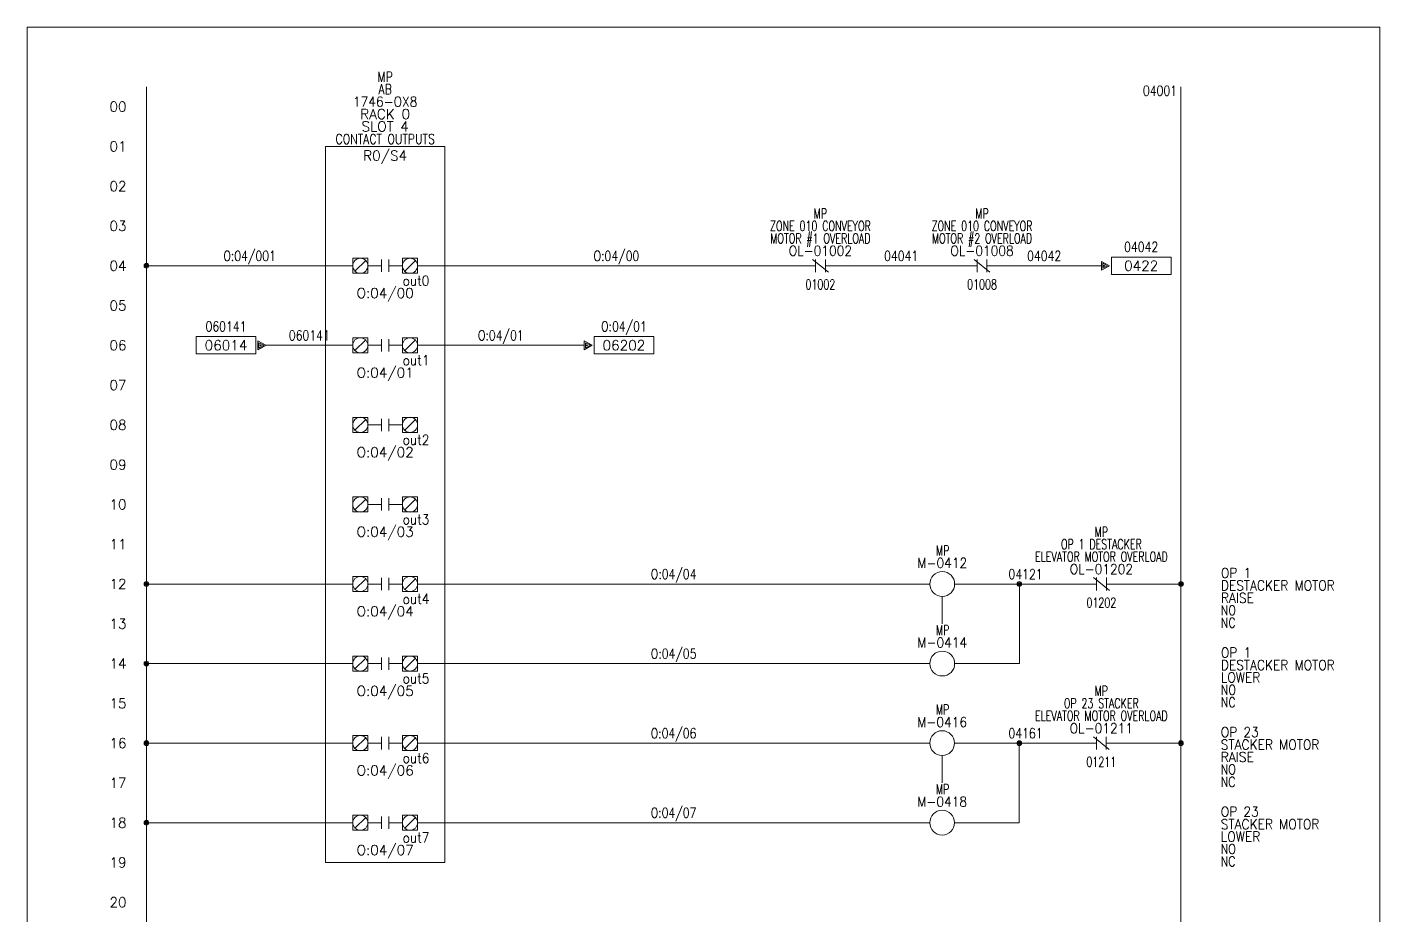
# Model space of a CAD drawing. Header units: inches. Extents: x 0 to 17.8, y 0 to 23.
# Drawn here: x 0 to 17, y 11.83 to 23 of the extents above; entities that cross this region are included whole.
import ezdxf
from ezdxf.enums import TextEntityAlignment as Align

# ---------------------------------------------------------------- set-up
doc = ezdxf.new("R2010")
doc.units = ezdxf.units.IN
doc.header["$MEASUREMENT"] = 0
doc.layers.get('0').update_dxf_attribs({"lineweight": 5})
for name, color, linetype, lineweight in [('BOARDER', 5, 'Continuous', 5), ('DESC', 1, 'Continuous', 5), ('DESCCHILD', 1, 'Continuous', 5), ('LINK', 7, 'Continuous', 5), ('LOC', 252, 'Continuous', 5), ('MISC', 2, 'Continuous', 5), ('SYMS', 7, 'Continuous', 5), ('TAGS', 2, 'Continuous', 5), ('TERMS', 2, 'Continuous', 5), ('Title_Block_Info', 2, 'Continuous', 5), ('WIREFIXED', 3, 'Continuous', 5), ('WIRENO', 1, 'Continuous', 5), ('WIRENO_DEST', 1, 'Continuous', 5), ('WIRES', 7, 'Continuous', 5), ('XREF', 1, 'Continuous', 5), ('XREFCHILD', 1, 'Continuous', 5)]:
    doc.layers.add(name, color=color, linetype=linetype, lineweight=lineweight)
doc.styles.add('SIVAN', font='sivan.TTF', dxfattribs={"height": 1})
doc.styles.add('STACCO', font='STAC222N.TTF', dxfattribs={"height": 1})
doc.styles.get("Standard").update_dxf_attribs({"font": 'romans.shx'})
doc.styles.add('WD', font='romans.shx')

# ---------------------------------------------------------------- blocks, each defined once
blk = doc.blocks.new('TB_P')
at = {"color": 5}
blk.add_line((6.764, 0), (6.764, 1), dxfattribs=at)
at = {"color": 5, "linetype": 'Continuous'}
blk.add_line((15.283, 1), (15.283, 0.667), dxfattribs=at)
blk.add_lwpolyline([(0, 0), (17, 0), (17, 23), (0, 23)], close=True, dxfattribs=at)
at = {"layer": 'BOARDER', "linetype": 'Continuous'}
for p, q in [((0, 1), (17, 1)), ((0, 1), (0, 0)), ((11.882, 1), (11.882, 0.667)), ((11.882, 1), (11.882, 0)), ((11.882, 1), (11.882, 0)), ((11.882, 1), (11.882, 0)), ((13.583, 1), (13.583, 0.667)), ((11.882, 0.667), (17, 0.667)), ((13.583, 0.667), (13.583, 0.333)), ((15.283, 0.667), (15.283, 0.333)), ((11.882, 0.333), (17, 0.333))]:
    blk.add_line(p, q, dxfattribs=at)
at = {"color": 5, "char_height": 0.06, "attachment_point": 5, "style": 'WD'}
for s, insert, width in [('550 TRILLIUM DRIVE, UNIT #5\\PKITCHENER, ONTARIO\\PN2R 1K3\\PTELEPHONE: (519) 893-6413\\PFAX: (519) 748-9156\\Pwww.pro1controls.com', (2.625, 0.5), 1.804), ('THIS DRAWING IS PRO1 CONTROL SOLUTIONS INC. PROPERTY CONTAINING PROPRIETARY INFORMATION.  DO NOT CIRCULATE, REPRODUCE, OR DIVULGE TO OTHERS WITHOUT WRITTEN CONSENT BY PRO1 CONTROL SOLUTIONS INC..', (5, 0.5), 2.264)]:
    blk.add_mtext(s, dxfattribs=dict(at, insert=insert, width=width))
at = {"color": 2, "linetype": 'Continuous', "style": 'WD', "flags": 1}
for tag, p in [('REV1_NO', (1.734, 3.29)), ('REV1_BY', (7.303, 3.29)), ('REV1_DATE', (9.562, 3.29)), ('REV2_NO', (1.734, 3.04)), ('REV2_BY', (7.303, 3.04)), ('REV2_DATE', (9.562, 3.04)), ('REV3_NO', (1.734, 2.79)), ('REV3_BY', (7.303, 2.79)), ('REV3_DATE', (9.562, 2.79)), ('REV4_NO', (1.734, 2.54)), ('REV4_BY', (7.303, 2.54)), ('REV4_DATE', (9.562, 2.54)), ('REV5_NO', (1.734, 2.29)), ('REV5_BY', (7.303, 2.29)), ('REV5_DATE', (9.562, 2.29)), ('REV6_NO', (1.734, 2.04)), ('REV6_BY', (7.303, 2.04)), ('REV6_DATE', (9.562, 2.04)), ('REV7_NO', (1.734, 1.79)), ('REV7_BY', (7.303, 1.79)), ('REV7_DATE', (9.562, 1.79)), ('REV8_NO', (1.734, 1.54)), ('REV8_BY', (7.303, 1.54)), ('REV8_DATE', (9.562, 1.54)), ('REV9_NO', (1.734, 1.29)), ('REV9_BY', (7.303, 1.29)), ('REV9_DATE', (9.562, 1.29))]:
    blk.add_attdef(tag, text='', height=0.15, dxfattribs=at).set_placement(p, align=Align.MIDDLE_CENTER)
for tag, p in [('REV1_CHANGE', (2.292, 3.29)), ('REV2_CHANGE', (2.292, 3.04)), ('REV3_CHANGE', (2.292, 2.79)), ('REV4_CHANGE', (2.292, 2.54)), ('REV5_CHANGE', (2.292, 2.29)), ('REV6_CHANGE', (2.292, 2.04)), ('REV7_CHANGE', (2.292, 1.79)), ('REV8_CHANGE', (2.292, 1.54)), ('REV9_CHANGE', (2.292, 1.29))]:
    blk.add_attdef(tag, text='', height=0.15, dxfattribs=at).set_placement(p, align=Align.MIDDLE_LEFT)
at = {"layer": 'BOARDER', "lineweight": 0}
for s, height, style, width, p in [('1', 1, 'SIVAN', 0.4, (1.062, 0.812)), ('Pro', 0.5, 'STACCO', 0.75, (0.688, 0.688))]:
    blk.add_text(s, height=height, dxfattribs=dict(at, style=style, width=width)).set_placement(p, align=Align.MIDDLE_CENTER)
at = {"layer": 'BOARDER', "linetype": 'Continuous', "style": 'WD'}
for s, p in [('JOB#', (11.976, 0.827)), ('SECTION', (13.633, 0.835)), ('SHEET', (15.354, 0.834)), ('No.', (13.617, 0.729)), ('No.', (15.354, 0.729)), ('BY', (11.933, 0.493)), ('DATE', (13.634, 0.493)), ('REV', (15.334, 0.493)), ('FILE', (11.932, 0.21)), ('No.', (11.932, 0.052))]:
    blk.add_text(s, height=0.1, dxfattribs=at).set_placement(p)
at = {"layer": 'BOARDER', "lineweight": 0, "style": 'STACCO'}
for s, p in [('CONTROL', (0.375, 0.3)), ('SOLUTIONS INC.', (0.375, 0.188))]:
    blk.add_text(s, height=0.1, dxfattribs=at).set_placement(p, align=Align.MIDDLE_LEFT)
at = {"layer": 'Title_Block_Info', "ltscale": 0.1}
for tag, p in [('CUSTOMER', (6.842, 0.833)), ('JOB DESCRIPTION LINE', (6.842, 0.5)), ('DRAWING DESCRIPTION', (6.842, 0.167))]:
    blk.add_attdef(tag, text='', height=0.15, dxfattribs=at).set_placement(p, align=Align.MIDDLE_LEFT)
at = {"layer": 'Title_Block_Info', "ltscale": 0.1, "style": 'WD'}
for tag, p in [('JOB #', (12.752, 0.833)), ('SEC. NO.', (14.75, 0.833)), ('SHT. NO.', (16.312, 0.833)), ('NAME', (12.795, 0.5)), ('DATE', (14.496, 0.5)), ('REV', (16.194, 0.5))]:
    blk.add_attdef(tag, text='', height=0.125, dxfattribs=at).set_placement(p, align=Align.MIDDLE_CENTER)
blk.add_attdef('FILE NUMBER', text='', height=0.125, dxfattribs=at).set_placement((12.591, 0.167), align=Align.MIDDLE_LEFT)
blk = doc.blocks.new('WD_MLRH')
at = {"color": 2, "style": 'WD'}
blk.add_attdef('RUNGFIRST', text='', height=0.125, dxfattribs=at).set_placement((-0.25, 0), align=Align.MIDDLE_RIGHT)
at = {"style": 'WD', "flags": 1}
for tag, p in [('RUNGHORV', (-0.25, -0.127)), ('RUNGINC', (-0.25, -0.163)), ('WIRE-START', (-0.25, -0.356)), ('WIREMODE', (-0.25, -0.281)), ('RUNGDIST', (-0.25, -0.2)), ('RUNGCNT', (-0.25, -0.237)), ('WIREFMT', (-0.25, -0.321)), ('WIRE-GSUF', (-0.25, -0.396)), ('PH3SPACE', (-0.25, -0.437))]:
    blk.add_attdef(tag, text='', height=0.025, dxfattribs=at).set_placement(p, align=Align.RIGHT)
blk = doc.blocks.new('WDDOT')
for radius in [0.03, 0.0187, 0.00929]:
    blk.add_circle((0, 0), radius)
blk = doc.blocks.new('PLCIO_11AF3')
at = {"layer": 'SYMS'}
for p, q in [((0.75, 0.5), (-0.75, 0.5)), ((-0.75, 0.5), (-0.75, -8.5)), ((0.75, -8.5), (0.75, 0.5)), ((-0.406, -0.906), (-0.219, -0.906)), ((-0.406, -1.094), (-0.406, -0.906)), ((-0.245, -0.933), (-0.38, -1.067)), ((-0.219, -0.906), (-0.219, -1.094)), ((-0.219, -1), (-0.047, -1)), ((-0.047, -0.922), (-0.047, -1.078)), ((0.047, -0.922), (0.047, -1.078)), ((0.219, -1), (0.047, -1)), ((0.219, -0.906), (0.406, -0.906)), ((0.219, -1.094), (0.219, -0.906)), ((0.38, -0.933), (0.245, -1.067)), ((0.406, -0.906), (0.406, -1.094)), ((-0.219, -1.094), (-0.406, -1.094)), ((0.406, -1.094), (0.219, -1.094)), ((-0.406, -1.906), (-0.219, -1.906)), ((-0.406, -2.094), (-0.406, -1.906)), ((-0.245, -1.933), (-0.38, -2.067)), ((-0.219, -1.906), (-0.219, -2.094)), ((-0.219, -2), (-0.047, -2)), ((-0.047, -1.922), (-0.047, -2.078)), ((0.047, -1.922), (0.047, -2.078)), ((0.219, -2), (0.047, -2)), ((0.219, -1.906), (0.406, -1.906)), ((0.219, -2.094), (0.219, -1.906)), ((0.38, -1.933), (0.245, -2.067)), ((0.406, -1.906), (0.406, -2.094)), ((-0.219, -2.094), (-0.406, -2.094)), ((0.406, -2.094), (0.219, -2.094)), ((-0.406, -2.906), (-0.219, -2.906)), ((-0.406, -3.094), (-0.406, -2.906)), ((-0.245, -2.933), (-0.38, -3.067)), ((-0.219, -2.906), (-0.219, -3.094)), ((-0.219, -3), (-0.047, -3)), ((-0.047, -2.922), (-0.047, -3.078)), ((0.047, -2.922), (0.047, -3.078)), ((0.219, -3), (0.047, -3)), ((0.219, -2.906), (0.406, -2.906)), ((0.219, -3.094), (0.219, -2.906)), ((0.38, -2.933), (0.245, -3.067)), ((0.406, -2.906), (0.406, -3.094)), ((-0.219, -3.094), (-0.406, -3.094)), ((0.406, -3.094), (0.219, -3.094)), ((-0.406, -3.906), (-0.219, -3.906)), ((-0.406, -4.094), (-0.406, -3.906)), ((-0.219, -3.906), (-0.219, -4.094)), ((0.219, -3.906), (0.406, -3.906)), ((0.219, -4.094), (0.219, -3.906)), ((0.406, -3.906), (0.406, -4.094)), ((-0.245, -3.933), (-0.38, -4.067)), ((-0.219, -4), (-0.047, -4)), ((-0.047, -3.922), (-0.047, -4.078)), ((0.047, -3.922), (0.047, -4.078)), ((0.219, -4), (0.047, -4)), ((0.38, -3.933), (0.245, -4.067)), ((-0.219, -4.094), (-0.406, -4.094)), ((0.406, -4.094), (0.219, -4.094)), ((-0.406, -4.906), (-0.219, -4.906)), ((-0.406, -5.094), (-0.406, -4.906)), ((-0.219, -4.906), (-0.219, -5.094)), ((-0.047, -4.922), (-0.047, -5.078)), ((0.047, -4.922), (0.047, -5.078)), ((0.219, -4.906), (0.406, -4.906)), ((0.219, -5.094), (0.219, -4.906)), ((0.406, -4.906), (0.406, -5.094)), ((-0.219, -5.094), (-0.406, -5.094)), ((-0.245, -4.933), (-0.38, -5.067)), ((-0.219, -5), (-0.047, -5)), ((0.219, -5), (0.047, -5)), ((0.406, -5.094), (0.219, -5.094)), ((0.38, -4.933), (0.245, -5.067)), ((-0.406, -5.906), (-0.219, -5.906)), ((-0.406, -6.094), (-0.406, -5.906)), ((-0.245, -5.933), (-0.38, -6.067)), ((-0.219, -5.906), (-0.219, -6.094)), ((-0.047, -5.922), (-0.047, -6.078)), ((0.047, -5.922), (0.047, -6.078)), ((0.219, -5.906), (0.406, -5.906)), ((0.219, -6.094), (0.219, -5.906)), ((0.38, -5.933), (0.245, -6.067)), ((0.406, -5.906), (0.406, -6.094)), ((-0.219, -6.094), (-0.406, -6.094)), ((-0.219, -6), (-0.047, -6)), ((0.219, -6), (0.047, -6)), ((0.406, -6.094), (0.219, -6.094)), ((-0.406, -6.906), (-0.219, -6.906)), ((-0.406, -7.094), (-0.406, -6.906)), ((-0.245, -6.933), (-0.38, -7.067)), ((-0.219, -6.906), (-0.219, -7.094)), ((-0.047, -6.922), (-0.047, -7.078)), ((0.047, -6.922), (0.047, -7.078)), ((0.219, -6.906), (0.406, -6.906)), ((0.219, -7.094), (0.219, -6.906)), ((0.38, -6.933), (0.245, -7.067)), ((0.406, -6.906), (0.406, -7.094)), ((-0.219, -7.094), (-0.406, -7.094)), ((-0.219, -7), (-0.047, -7)), ((0.219, -7), (0.047, -7)), ((0.406, -7.094), (0.219, -7.094)), ((-0.406, -7.906), (-0.219, -7.906)), ((-0.406, -8.094), (-0.406, -7.906)), ((-0.245, -7.933), (-0.38, -8.067)), ((-0.219, -7.906), (-0.219, -8.094)), ((-0.047, -7.922), (-0.047, -8.078)), ((0.047, -7.922), (0.047, -8.078)), ((0.219, -7.906), (0.406, -7.906)), ((0.219, -8.094), (0.219, -7.906)), ((0.38, -7.933), (0.245, -8.067)), ((0.406, -7.906), (0.406, -8.094)), ((-0.219, -8.094), (-0.406, -8.094)), ((-0.219, -8), (-0.047, -8)), ((0.219, -8), (0.047, -8)), ((0.406, -8.094), (0.219, -8.094)), ((-0.75, -8.5), (0.75, -8.5))]:
    blk.add_line(p, q, dxfattribs=at)
for centre in [(-0.312, -1), (0.312, -1), (-0.312, -2), (0.312, -2), (-0.312, -3), (0.312, -3), (-0.312, -4), (0.312, -4), (-0.312, -5), (0.312, -5), (-0.312, -6), (0.312, -6), (-0.312, -7), (0.312, -7), (-0.312, -8), (0.312, -8)]:
    blk.add_circle(centre, 0.095, dxfattribs=at)
at = {"layer": 'SYMS', "style": 'WD'}
for tag, width, p in [('INST', 0.8, (0, 1.482)), ('LOC', 0.8, (0, 1.312)), ('MFG', 0.8, (0, 1.156)), ('CAT', 0.9, (0, 1)), ('DESC', 0.8, (0, 0.53)), ('TERM02L', 0.75, (-0.312, -0.875)), ('TERM02R', 0.75, (0.312, -0.875)), ('TERM03L', 0.75, (-0.312, -1.875)), ('TERM03R', 0.75, (0.312, -1.875)), ('TERM04L', 0.75, (-0.312, -2.875)), ('TERM04R', 0.75, (0.312, -2.875)), ('TERM05L', 0.75, (-0.312, -3.875)), ('TERM05R', 0.75, (0.312, -3.875)), ('TERM06L', 0.75, (-0.312, -4.875)), ('TERM06R', 0.75, (0.312, -4.875)), ('TERM07L', 0.75, (-0.312, -5.875)), ('TERM07R', 0.75, (0.312, -5.875)), ('TERM08L', 0.75, (-0.312, -6.875)), ('TERM08R', 0.75, (0.312, -6.875)), ('TERM09L', 0.75, (-0.312, -7.875)), ('TERM09R', 0.75, (0.312, -7.875))]:
    blk.add_attdef(tag, text='', height=0.125, dxfattribs=dict(at, width=width)).set_placement(p, align=Align.CENTER)
at = {"layer": 'SYMS', "linetype": 'Continuous', "style": 'WD', "flags": 9}
blk.add_attdef('ASSYCODE', text='', height=0.01, dxfattribs=at).set_placement((0.23, 1.071), align=Align.CENTER)
at = {"layer": 'SYMS', "style": 'WD'}
for tag, p in [('LINE1', (0, 0.844)), ('LINE2', (0, 0.688)), ('TAG', (0, 0.322))]:
    blk.add_attdef(tag, text='', height=0.125, dxfattribs=at).set_placement(p, align=Align.CENTER)
at = {"layer": 'SYMS', "style": 'WD', "width": 0.9}
for tag, p in [('DESCA02', (-0.688, -0.969)), ('DESCB02', (-0.688, -1.125)), ('DESCC02', (-0.688, -1.281)), ('DESCD02', (-0.688, -1.438)), ('DESCE02', (-0.688, -1.594)), ('DESCA03', (-0.688, -1.969)), ('DESCB03', (-0.688, -2.125)), ('DESCC03', (-0.688, -2.281)), ('DESCD03', (-0.688, -2.438)), ('DESCE03', (-0.688, -2.594)), ('DESCA04', (-0.688, -2.969)), ('DESCB04', (-0.688, -3.125)), ('DESCC04', (-0.688, -3.281)), ('DESCD04', (-0.688, -3.438)), ('DESCE04', (-0.688, -3.594)), ('DESCA05', (-0.688, -3.969)), ('DESCB05', (-0.688, -4.125)), ('DESCC05', (-0.688, -4.281)), ('DESCD05', (-0.688, -4.438)), ('DESCE05', (-0.688, -4.594)), ('DESCA06', (-0.688, -4.969)), ('DESCB06', (-0.688, -5.125)), ('DESCC06', (-0.688, -5.281)), ('DESCD06', (-0.688, -5.438)), ('DESCE06', (-0.688, -5.594)), ('DESCA07', (-0.688, -5.969)), ('DESCB07', (-0.688, -6.125)), ('DESCC07', (-0.688, -6.281)), ('DESCD07', (-0.688, -6.438)), ('DESCE07', (-0.688, -6.594)), ('DESCA08', (-0.688, -6.969)), ('DESCB08', (-0.688, -7.125)), ('DESCC08', (-0.688, -7.281)), ('DESCD08', (-0.688, -7.438)), ('DESCE08', (-0.688, -7.594)), ('DESCA09', (-0.688, -7.969)), ('DESCB09', (-0.688, -8.125)), ('DESCC09', (-0.688, -8.281)), ('DESCD09', (-0.688, -8.438)), ('DESCE09', (-0.688, -8.594))]:
    blk.add_attdef(tag, text='', height=0.125, dxfattribs=at).set_placement(p, align=Align.RIGHT)
at = {"layer": 'SYMS', "style": 'WD', "flags": 1}
for tag, p in [('X4TERM02L', (-0.406, -1)), ('X1TERM02R', (0.406, -1)), ('X4TERM03L', (-0.406, -2)), ('X1TERM03R', (0.406, -2)), ('X4TERM04L', (-0.406, -3)), ('X1TERM04R', (0.406, -3)), ('X4TERM05L', (-0.406, -4)), ('X1TERM05R', (0.406, -4)), ('X4TERM06L', (-0.406, -5)), ('X1TERM06R', (0.406, -5)), ('X4TERM07L', (-0.406, -6)), ('X1TERM07R', (0.406, -6)), ('X4TERM08L', (-0.406, -7)), ('X1TERM08R', (0.406, -7)), ('X4TERM09L', (-0.406, -8)), ('X1TERM09R', (0.406, -8))]:
    blk.add_attdef(tag, p, '', height=0.01, dxfattribs=at)
at = {"layer": 'SYMS', "style": 'WD', "width": 0.9}
for tag, p in [('TERMDESC02L', (-0.219, -1.125)), ('TERMDESC03L', (-0.219, -2.125)), ('TERMDESC04L', (-0.219, -3.125)), ('TERMDESC05L', (-0.219, -4.125)), ('TERMDESC06L', (-0.219, -5.125)), ('TERMDESC07L', (-0.219, -6.125)), ('TERMDESC08L', (-0.219, -7.125)), ('TERMDESC09L', (-0.219, -8.125))]:
    blk.add_attdef(tag, text='', height=0.125, dxfattribs=at).set_placement(p, align=Align.TOP_RIGHT)
for tag, p in [('TERMDESC02R', (0.219, -1.125)), ('TERMDESC03R', (0.219, -2.125)), ('TERMDESC04R', (0.219, -3.125)), ('TERMDESC05R', (0.219, -4.125)), ('TERMDESC06R', (0.219, -5.125)), ('TERMDESC07R', (0.219, -6.125)), ('TERMDESC08R', (0.219, -7.125)), ('TERMDESC09R', (0.219, -8.125))]:
    blk.add_attdef(tag, text='', height=0.125, dxfattribs=at).set_placement(p, align=Align.TOP_LEFT)
at = {"layer": 'SYMS', "style": 'WD'}
for tag, p in [('TAGA02', (0, -1.281)), ('TAGA03', (0, -2.281)), ('TAGA04', (0, -3.281)), ('TAGA05', (0, -4.281)), ('TAGA06', (0, -5.281)), ('TAGA07', (0, -6.281)), ('TAGA08', (0, -7.281)), ('TAGA09', (0, -8.281))]:
    blk.add_attdef(tag, text='', height=0.125, dxfattribs=at).set_placement(p, align=Align.TOP_CENTER)
blk = doc.blocks.new('HOL22I')
at = {"linetype": 'Continuous'}
for p, q in [((-0.1, 0.08), (0.1, -0.08)), ((-0.062, 0.08), (-0.062, -0.08)), ((0.062, 0.08), (0.062, -0.08))]:
    blk.add_line(p, q, dxfattribs=at)
at = {"style": 'WD'}
for tag, width, p in [('LOC', 0.7, (0, 0.594)), ('DESC1', 0.7, (0, 0.438)), ('DESC2', 0.7, (0, 0.281)), ('TAG2', 0.9, (0, 0.125)), ('XREF', 0.7, (0, -0.297)), ('INST', 0.7, (0, -0.438))]:
    blk.add_attdef(tag, text='', height=0.125, dxfattribs=dict(at, width=width)).set_placement(p, align=Align.CENTER)
for tag, p in [('X2LINK', (0, 0.25)), ('X8LINK', (0, -0.172))]:
    blk.add_attdef(tag, p, '', height=0.01, dxfattribs=at)
for tag, p, flags in [('X4TERM01', (-0.062, 0), 1), ('X1TERM02', (0.062, 0), 1), ('FAMILY', (0.097, 0.053), 9), ('CONTACT', (0.097, 0.036), 1)]:
    blk.add_attdef(tag, p, '', height=0.01, dxfattribs=dict(at, flags=flags))
at = {"linetype": 'Continuous', "style": 'WD', "flags": 8}
blk.add_attdef('TERM01', text='', height=0.125, dxfattribs=at).set_placement((-0.125, -0.016), align=Align.TOP_RIGHT)
blk.add_attdef('TERM02', text='', height=0.125, dxfattribs=at).set_placement((0.125, -0.016), align=Align.TOP_LEFT)
blk = doc.blocks.new('HA2S1')
for p, q in [((0, -0.055), (0, 0.055)), ((0, 0.055), (0.102, 0)), ((0.102, 0), (0, -0.055)), ((0.078, 0), (0.016, 0.031)), ((0.016, 0.031), (0.016, -0.031)), ((0.016, -0.031), (0.078, 0)), ((0.047, 0), (0.031, 0.008)), ((0.031, 0.008), (0.031, -0.008)), ((0.031, -0.008), (0.047, 0)), ((0.125, 0.109), (0.125, -0.109)), ((0.875, 0.109), (0.125, 0.109)), ((0.875, -0.109), (0.875, 0.109)), ((0.125, -0.109), (0.875, -0.109))]:
    blk.add_line(p, q)
at = {"style": 'WD', "width": 0.8, "flags": 8}
for tag, p in [('WIRENO', (0.5, 0.3)), ('DESC1', (0.5, -0.169))]:
    blk.add_attdef(tag, text='', height=0.125, dxfattribs=at).set_placement(p, align=Align.TOP_CENTER)
at = {"style": 'WD', "flags": 1}
for tag, p in [('X4TERM01', (0, 0)), ('SIGCODE', (0.026, 0.066))]:
    blk.add_attdef(tag, p, '', height=0.01, dxfattribs=at)
at = {"style": 'WD'}
blk.add_attdef('XREF', text='', height=0.125, dxfattribs=at).set_placement((0.5, -0.063), align=Align.CENTER)
blk = doc.blocks.new('WD_WNH')
at = {"linetype": 'Continuous', "style": 'WD', "width": 0.8}
blk.add_attdef('WIRENO', text='', height=0.125, dxfattribs=at).set_placement((0, 0.0625), align=Align.CENTER)
blk = doc.blocks.new('WD_WNV')
at = {"linetype": 'Continuous', "style": 'WD', "width": 0.8}
blk.add_attdef('WIRENO', text='', height=0.125, dxfattribs=at).set_placement((-0.05, 0), align=Align.MIDDLE_RIGHT)
blk = doc.blocks.new('HMS1')
blk.add_circle((0, 0), 0.156)
at = {"style": 'WD'}
for tag, width, p in [('INST', 0.7, (0.006, 0.528)), ('LOC', 0.7, (0.006, 0.359)), ('TAG1', 0.9, (0, 0.202))]:
    blk.add_attdef(tag, text='', height=0.125, dxfattribs=dict(at, width=width)).set_placement(p, align=Align.CENTER)
for tag, p in [('X2LINK', (0, 0.5)), ('X8LINK', (0, -0.156))]:
    blk.add_attdef(tag, p, '', height=0.01, dxfattribs=at)
at = {"style": 'WD', "flags": 9}
blk.add_attdef('FAMILY', text='', height=0.01, dxfattribs=at).set_placement((-0.005, 0.17), align=Align.CENTER)
at = {"style": 'WD'}
for tag, p, width in [('DESC1', (1.126, 0.076), 0.9), ('DESC2', (1.126, -0.081), 0.9), ('DESC3', (1.126, -0.237), 0.9), ('XREFNO', (1.359, -0.393), 0.8), ('XREFNC', (1.359, -0.549), 0.8)]:
    blk.add_attdef(tag, p, '', height=0.125, dxfattribs=dict(at, width=width))
at = {"style": 'WD', "flags": 1}
for tag, p in [('X4TERM01', (-0.156, 0)), ('X1TERM02', (0.156, 0))]:
    blk.add_attdef(tag, p, '', height=0.01, dxfattribs=at)
at = {"linetype": 'Continuous', "style": 'WD', "flags": 9}
blk.add_attdef('ASSYCODE', text='', height=0.01, dxfattribs=at).set_placement((0, 0.113), align=Align.CENTER)
at = {"linetype": 'Continuous', "style": 'WD', "flags": 1}
for tag, p in [('MFG', (0, 0.14)), ('CAT', (0, 0.159))]:
    blk.add_attdef(tag, text='', height=0.01, dxfattribs=at).set_placement(p, align=Align.MIDDLE)
at = {"linetype": 'Continuous', "style": 'WD'}
blk.add_attdef('TERM01', text='', height=0.125, dxfattribs=at).set_placement((-0.2, -0.035), align=Align.TOP_RIGHT)
blk.add_attdef('TERM02', text='', height=0.125, dxfattribs=at).set_placement((0.2, -0.035), align=Align.TOP_LEFT)
at = {"style": 'WD', "width": 0.8, "flags": 8}
for tag, p in [('NO', (1.126, -0.393)), ('NC', (1.126, -0.549))]:
    blk.add_attdef(tag, p, '', height=0.125, dxfattribs=at)
blk = doc.blocks.new('HA2D3')
for p, q in [((-0.125, 0.109), (-0.875, 0.109)), ((-0.875, 0.109), (-0.875, -0.109)), ((-0.125, 0.109), (-0.125, -0.109)), ((-0.102, 0.055), (-0.102, -0.055)), ((0, 0), (-0.102, 0.055)), ((-0.102, -0.055), (0, 0)), ((-0.086, 0.031), (-0.023, 0)), ((-0.086, -0.031), (-0.086, 0.031)), ((-0.023, 0), (-0.086, -0.031)), ((-0.07, 0.008), (-0.055, 0)), ((-0.07, -0.008), (-0.07, 0.008)), ((-0.055, 0), (-0.07, -0.008)), ((-0.875, -0.109), (-0.125, -0.109))]:
    blk.add_line(p, q)
at = {"style": 'WD', "width": 0.8, "flags": 8}
for tag, p in [('DESC1', (-0.5, 0.487)), ('WIRENO', (-0.5, 0.3))]:
    blk.add_attdef(tag, text='', height=0.125, dxfattribs=at).set_placement(p, align=Align.TOP_CENTER)
at = {"style": 'WD'}
blk.add_attdef('XREF', text='', height=0.125, dxfattribs=at).set_placement((-0.5, -0.062), align=Align.CENTER)
at = {"style": 'WD', "flags": 1}
for tag, p in [('SIGCODE', (-0.099, 0.066)), ('X1TERM01', (0, 0))]:
    blk.add_attdef(tag, p, '', height=0.01, dxfattribs=at)

msp = doc.modelspace()

# ---------------------------------------------------------------- linework, layer by layer
at = {"layer": 'LINK'}
for points in [[(11.5, 15.844), (11.5, 15.5)], [(11.499, 13.844), (11.499, 13.5)]]:
    msp.add_lwpolyline(points, dxfattribs=at)
at = {"layer": 'WIRES'}
for p, q in [((1.5, 22.25), (1.5, 2.25)), ((14.5, 22.25), (14.5, 2.25)), ((4.094, 20), (1.5, 20)), ((4.906, 20), (9.906, 20)), ((10.031, 20), (11.937, 20)), ((12.062, 20), (13.5, 20)), ((4.094, 19), (3, 19)), ((4.906, 19), (7, 19)), ((1.5, 16), (4.094, 16)), ((4.906, 16), (11.344, 16)), ((11.656, 16), (13.438, 16)), ((12.469, 16), (12.469, 15)), ((13.562, 16), (14.5, 16)), ((1.5, 15), (4.094, 15)), ((4.906, 15), (11.344, 15)), ((11.656, 15), (12.469, 15)), ((4.094, 14), (1.5, 14)), ((4.905, 14), (11.342, 14)), ((11.655, 14), (13.436, 14)), ((12.468, 14), (12.468, 13)), ((13.561, 14), (14.499, 14)), ((4.094, 13), (1.5, 13)), ((4.905, 13), (11.342, 13)), ((11.655, 13), (12.468, 13))]:
    msp.add_line(p, q, dxfattribs=at)

# ---------------------------------------------------------------- block references
ref = msp.add_blockref('TB_P', (0, 0))
ref.add_attrib('CUSTOMER', 'W.C. Wood Company', dxfattribs={"layer": 'MISC', "ltscale": 0.1, "height": 0.15}).set_placement((6.842, 0.833), align=Align.MIDDLE_LEFT)
ref.add_attrib('JOB DESCRIPTION LINE', 'Chest Freezer Hinge Assembly System', dxfattribs={"layer": 'MISC', "ltscale": 0.1, "height": 0.15}).set_placement((6.842, 0.5), align=Align.MIDDLE_LEFT)
ref.add_attrib('DRAWING DESCRIPTION', 'PLC Rack 0 Slot 4', dxfattribs={"layer": 'MISC', "ltscale": 0.1, "height": 0.15}).set_placement((6.842, 0.167), align=Align.MIDDLE_LEFT)
ref.add_attrib('JOB #', '2340', dxfattribs={"layer": 'MISC', "ltscale": 0.1, "height": 0.125, "style": 'WD'}).set_placement((12.752, 0.833), align=Align.MIDDLE_CENTER)
ref.add_attrib('SEC. NO.', 'F', dxfattribs={"layer": 'MISC', "ltscale": 0.1, "height": 0.125, "style": 'WD'}).set_placement((14.75, 0.833), align=Align.MIDDLE_CENTER)
ref.add_attrib('SHT. NO.', '04', dxfattribs={"layer": 'MISC', "ltscale": 0.1, "height": 0.125, "style": 'WD'}).set_placement((16.312, 0.833), align=Align.MIDDLE_CENTER)
ref.add_attrib('FILE NUMBER', '2340-000-EF-04', dxfattribs={"layer": 'MISC', "ltscale": 0.1, "height": 0.125, "style": 'WD'}).set_placement((12.591, 0.167), align=Align.MIDDLE_LEFT)
ref.add_attrib('NAME', 'G.O.', dxfattribs={"layer": 'MISC', "ltscale": 0.1, "height": 0.125, "style": 'WD'}).set_placement((12.795, 0.5), align=Align.MIDDLE_CENTER)
ref.add_attrib('DATE', 'May 2/03', dxfattribs={"layer": 'MISC', "ltscale": 0.1, "height": 0.125, "style": 'WD'}).set_placement((14.496, 0.5), align=Align.MIDDLE_CENTER)
ref = msp.add_blockref('PLCIO_11AF3', (4.5, 21))
ref.add_attrib('CAT', '1746-OX8', dxfattribs={"layer": 'MISC', "height": 0.125, "style": 'WD', "width": 0.9}).set_placement((4.5, 22), align=Align.CENTER)
ref.add_attrib('TAG', 'R0/S4', dxfattribs={"layer": 'TAGS', "height": 0.125, "style": 'WD'}).set_placement((4.5, 21.322), align=Align.CENTER)
ref.add_attrib('LINE1', 'RACK 0', dxfattribs={"layer": 'MISC', "height": 0.125, "style": 'WD'}).set_placement((4.5, 21.844), align=Align.CENTER)
ref.add_attrib('DESC', 'CONTACT OUTPUTS', dxfattribs={"layer": 'DESC', "height": 0.125, "style": 'WD', "width": 0.8}).set_placement((4.5, 21.53), align=Align.CENTER)
ref.add_attrib('LINE2', 'SLOT 4', dxfattribs={"layer": 'MISC', "height": 0.125, "style": 'WD'}).set_placement((4.5, 21.688), align=Align.CENTER)
ref.add_attrib('MFG', 'AB', dxfattribs={"layer": 'MISC', "height": 0.125, "style": 'WD', "width": 0.8}).set_placement((4.5, 22.156), align=Align.CENTER)
ref.add_attrib('LOC', 'MP', dxfattribs={"layer": 'LOC', "height": 0.125, "style": 'WD', "width": 0.8}).set_placement((4.5, 22.312), align=Align.CENTER)
ref.add_attrib('TAGA02', 'O:04/00', dxfattribs={"layer": 'TAGS', "height": 0.125, "style": 'WD'}).set_placement((4.5, 19.719), align=Align.TOP_CENTER)
ref.add_attrib('TERMDESC02R', 'out0', dxfattribs={"layer": 'TERMS', "height": 0.125, "style": 'WD', "width": 0.9}).set_placement((4.719, 19.875), align=Align.TOP_LEFT)
ref.add_attrib('TAGA03', 'O:04/01', dxfattribs={"layer": 'TAGS', "height": 0.125, "style": 'WD'}).set_placement((4.5, 18.719), align=Align.TOP_CENTER)
ref.add_attrib('TERMDESC03R', 'out1', dxfattribs={"layer": 'TERMS', "height": 0.125, "style": 'WD', "width": 0.9}).set_placement((4.719, 18.875), align=Align.TOP_LEFT)
ref.add_attrib('TAGA04', 'O:04/02', dxfattribs={"layer": 'TAGS', "height": 0.125, "style": 'WD'}).set_placement((4.5, 17.719), align=Align.TOP_CENTER)
ref.add_attrib('TERMDESC04R', 'out2', dxfattribs={"layer": 'TERMS', "height": 0.125, "style": 'WD', "width": 0.9}).set_placement((4.719, 17.875), align=Align.TOP_LEFT)
ref.add_attrib('TAGA05', 'O:04/03', dxfattribs={"layer": 'TAGS', "height": 0.125, "style": 'WD'}).set_placement((4.5, 16.719), align=Align.TOP_CENTER)
ref.add_attrib('TERMDESC05R', 'out3', dxfattribs={"layer": 'TERMS', "height": 0.125, "style": 'WD', "width": 0.9}).set_placement((4.719, 16.875), align=Align.TOP_LEFT)
ref.add_attrib('TAGA06', 'O:04/04', dxfattribs={"layer": 'TAGS', "height": 0.125, "style": 'WD'}).set_placement((4.5, 15.719), align=Align.TOP_CENTER)
ref.add_attrib('TERMDESC06R', 'out4', dxfattribs={"layer": 'TERMS', "height": 0.125, "style": 'WD', "width": 0.9}).set_placement((4.719, 15.875), align=Align.TOP_LEFT)
ref.add_attrib('TAGA07', 'O:04/05', dxfattribs={"layer": 'TAGS', "height": 0.125, "style": 'WD'}).set_placement((4.5, 14.719), align=Align.TOP_CENTER)
ref.add_attrib('TERMDESC07R', 'out5', dxfattribs={"layer": 'TERMS', "height": 0.125, "style": 'WD', "width": 0.9}).set_placement((4.719, 14.875), align=Align.TOP_LEFT)
ref.add_attrib('TAGA08', 'O:04/06', dxfattribs={"layer": 'TAGS', "height": 0.125, "style": 'WD'}).set_placement((4.5, 13.719), align=Align.TOP_CENTER)
ref.add_attrib('TERMDESC08R', 'out6', dxfattribs={"layer": 'TERMS', "height": 0.125, "style": 'WD', "width": 0.9}).set_placement((4.719, 13.875), align=Align.TOP_LEFT)
ref.add_attrib('TAGA09', 'O:04/07', dxfattribs={"layer": 'TAGS', "height": 0.125, "style": 'WD'}).set_placement((4.5, 12.719), align=Align.TOP_CENTER)
ref.add_attrib('TERMDESC09R', 'out7', dxfattribs={"layer": 'TERMS', "height": 0.125, "style": 'WD', "width": 0.9}).set_placement((4.719, 12.875), align=Align.TOP_LEFT)
msp.add_blockref('WD_MLRH', (1.5, 22)).add_auto_attribs({'RUNGFIRST': '00'})
at = {"layer": 'SYMS'}
ref = msp.add_blockref('HOL22I', (9.969, 20), dxfattribs=at)
ref.add_attrib('TAG2', 'OL-01002', dxfattribs={"layer": 'TAGS', "height": 0.125, "style": 'WD', "width": 0.9}).set_placement((9.969, 20.125), align=Align.CENTER)
ref.add_attrib('DESC1', 'ZONE 010 CONVEYOR', dxfattribs={"layer": 'DESCCHILD', "height": 0.125, "style": 'WD', "width": 0.7}).set_placement((9.969, 20.438), align=Align.CENTER)
ref.add_attrib('DESC2', 'MOTOR #1 OVERLOAD', dxfattribs={"layer": 'DESCCHILD', "height": 0.125, "style": 'WD', "width": 0.7}).set_placement((9.969, 20.281), align=Align.CENTER)
ref.add_attrib('XREF', '01002', dxfattribs={"layer": 'XREFCHILD', "height": 0.125, "style": 'WD', "width": 0.7}).set_placement((9.969, 19.703), align=Align.CENTER)
ref.add_attrib('LOC', 'MP', dxfattribs={"layer": 'LOC', "height": 0.125, "style": 'WD', "width": 0.7}).set_placement((9.969, 20.594), align=Align.CENTER)
ref = msp.add_blockref('HOL22I', (12, 20), dxfattribs=at)
ref.add_attrib('TAG2', 'OL-01008', dxfattribs={"layer": 'TAGS', "height": 0.125, "style": 'WD', "width": 0.9}).set_placement((12, 20.125), align=Align.CENTER)
ref.add_attrib('DESC1', 'ZONE 010 CONVEYOR', dxfattribs={"layer": 'DESCCHILD', "height": 0.125, "style": 'WD', "width": 0.7}).set_placement((12, 20.438), align=Align.CENTER)
ref.add_attrib('DESC2', 'MOTOR #2 OVERLOAD', dxfattribs={"layer": 'DESCCHILD', "height": 0.125, "style": 'WD', "width": 0.7}).set_placement((12, 20.281), align=Align.CENTER)
ref.add_attrib('XREF', '01008', dxfattribs={"layer": 'XREFCHILD', "height": 0.125, "style": 'WD', "width": 0.7}).set_placement((12, 19.703), align=Align.CENTER)
ref.add_attrib('LOC', 'MP', dxfattribs={"layer": 'LOC', "height": 0.125, "style": 'WD', "width": 0.7}).set_placement((12, 20.594), align=Align.CENTER)
ref = msp.add_blockref('HA2S1', (13.5, 20), dxfattribs=at)
ref.add_attrib('XREF', '0422', dxfattribs={"layer": 'XREF', "height": 0.125, "style": 'WD'}).set_placement((14, 19.938), align=Align.CENTER)
ref.add_attrib('WIRENO', '04042', dxfattribs={"layer": 'WIRENO', "height": 0.125, "style": 'WD', "width": 0.8, "flags": 8}).set_placement((14, 20.3), align=Align.TOP_CENTER)
for p in [(1.5, 20), (1.5, 16), (12.469, 16), (14.5, 16), (1.5, 15), (1.5, 14), (12.468, 14), (14.499, 14), (1.5, 13)]:
    msp.add_blockref('WDDOT', p, dxfattribs=at)
ref = msp.add_blockref('HA2D3', (3, 19), dxfattribs=at)
ref.add_attrib('XREF', '06014', dxfattribs={"layer": 'XREF', "height": 0.125, "style": 'WD'}).set_placement((2.5, 18.938), align=Align.CENTER)
ref.add_attrib('WIRENO', '060141', dxfattribs={"layer": 'WIRENO_DEST', "height": 0.125, "style": 'WD', "width": 0.8, "flags": 8}).set_placement((2.5, 19.3), align=Align.TOP_CENTER)
ref = msp.add_blockref('HA2S1', (7, 19), dxfattribs=at)
ref.add_attrib('XREF', '06202', dxfattribs={"layer": 'XREF', "height": 0.125, "style": 'WD'}).set_placement((7.5, 18.938), align=Align.CENTER)
ref.add_attrib('WIRENO', 'O:04/01', dxfattribs={"layer": 'WIRENO', "height": 0.125, "style": 'WD', "width": 0.8, "flags": 8}).set_placement((7.5, 19.3), align=Align.TOP_CENTER)
ref = msp.add_blockref('HOL22I', (13.5, 16), dxfattribs=at)
ref.add_attrib('TAG2', 'OL-01202', dxfattribs={"layer": 'TAGS', "height": 0.125, "style": 'WD', "width": 0.9}).set_placement((13.5, 16.125), align=Align.CENTER)
ref.add_attrib('DESC1', 'OP 1 DESTACKER', dxfattribs={"layer": 'DESCCHILD', "height": 0.125, "style": 'WD', "width": 0.7}).set_placement((13.5, 16.438), align=Align.CENTER)
ref.add_attrib('DESC2', 'ELEVATOR MOTOR OVERLOAD', dxfattribs={"layer": 'DESCCHILD', "height": 0.125, "style": 'WD', "width": 0.7}).set_placement((13.5, 16.281), align=Align.CENTER)
ref.add_attrib('XREF', '01202', dxfattribs={"layer": 'XREFCHILD', "height": 0.125, "style": 'WD', "width": 0.7}).set_placement((13.5, 15.703), align=Align.CENTER)
ref.add_attrib('LOC', 'MP', dxfattribs={"layer": 'LOC', "height": 0.125, "style": 'WD', "width": 0.7}).set_placement((13.5, 16.594), align=Align.CENTER)
ref = msp.add_blockref('HMS1', (11.5, 16), dxfattribs=at)
ref.add_attrib('TAG1', 'M-0412', dxfattribs={"layer": 'TAGS', "height": 0.125, "style": 'WD', "width": 0.9}).set_placement((11.5, 16.202), align=Align.CENTER)
ref.add_attrib('DESC1', 'OP 1', (15.001, 16.076), dxfattribs={"layer": 'DESC', "height": 0.125, "style": 'WD', "width": 0.9})
ref.add_attrib('DESC2', 'DESTACKER MOTOR', (15.001, 15.919), dxfattribs={"layer": 'DESC', "height": 0.125, "style": 'WD', "width": 0.9})
ref.add_attrib('NO', 'NO', (15.001, 15.607), dxfattribs={"layer": 'MISC', "height": 0.125, "style": 'WD', "width": 0.8, "flags": 8})
ref.add_attrib('NC', 'NC', (15.001, 15.451), dxfattribs={"layer": 'MISC', "height": 0.125, "style": 'WD', "width": 0.8, "flags": 8})
ref.add_attrib('LOC', 'MP', dxfattribs={"layer": 'LOC', "height": 0.125, "style": 'WD', "width": 0.7}).set_placement((11.506, 16.359), align=Align.CENTER)
ref.add_attrib('DESC3', 'RAISE', (15.001, 15.763), dxfattribs={"layer": 'DESC', "height": 0.125, "style": 'WD', "width": 0.9})
ref = msp.add_blockref('HMS1', (11.5, 15), dxfattribs=at)
ref.add_attrib('TAG1', 'M-0414', dxfattribs={"layer": 'TAGS', "height": 0.125, "style": 'WD', "width": 0.9}).set_placement((11.5, 15.202), align=Align.CENTER)
ref.add_attrib('DESC1', 'OP 1', (15.001, 15.076), dxfattribs={"layer": 'DESC', "height": 0.125, "style": 'WD', "width": 0.9})
ref.add_attrib('DESC2', 'DESTACKER MOTOR', (15.001, 14.919), dxfattribs={"layer": 'DESC', "height": 0.125, "style": 'WD', "width": 0.9})
ref.add_attrib('NO', 'NO', (15.001, 14.607), dxfattribs={"layer": 'MISC', "height": 0.125, "style": 'WD', "width": 0.8, "flags": 8})
ref.add_attrib('NC', 'NC', (15.001, 14.451), dxfattribs={"layer": 'MISC', "height": 0.125, "style": 'WD', "width": 0.8, "flags": 8})
ref.add_attrib('LOC', 'MP', dxfattribs={"layer": 'LOC', "height": 0.125, "style": 'WD', "width": 0.7}).set_placement((11.506, 15.359), align=Align.CENTER)
ref.add_attrib('DESC3', 'LOWER', (15.001, 14.763), dxfattribs={"layer": 'DESC', "height": 0.125, "style": 'WD', "width": 0.9})
ref = msp.add_blockref('HOL22I', (13.499, 14), dxfattribs=at)
ref.add_attrib('TAG2', 'OL-01211', dxfattribs={"layer": 'TAGS', "height": 0.125, "style": 'WD', "width": 0.9}).set_placement((13.499, 14.125), align=Align.CENTER)
ref.add_attrib('DESC1', 'OP 23 STACKER', dxfattribs={"layer": 'DESCCHILD', "height": 0.125, "style": 'WD', "width": 0.7}).set_placement((13.499, 14.438), align=Align.CENTER)
ref.add_attrib('DESC2', 'ELEVATOR MOTOR OVERLOAD', dxfattribs={"layer": 'DESCCHILD', "height": 0.125, "style": 'WD', "width": 0.7}).set_placement((13.499, 14.281), align=Align.CENTER)
ref.add_attrib('XREF', '01211', dxfattribs={"layer": 'XREFCHILD', "height": 0.125, "style": 'WD', "width": 0.7}).set_placement((13.499, 13.703), align=Align.CENTER)
ref.add_attrib('LOC', 'MP', dxfattribs={"layer": 'LOC', "height": 0.125, "style": 'WD', "width": 0.7}).set_placement((13.499, 14.594), align=Align.CENTER)
ref = msp.add_blockref('HMS1', (11.499, 14), dxfattribs=at)
ref.add_attrib('TAG1', 'M-0416', dxfattribs={"layer": 'TAGS', "height": 0.125, "style": 'WD', "width": 0.9}).set_placement((11.499, 14.202), align=Align.CENTER)
ref.add_attrib('DESC1', 'OP 23', (15, 14.076), dxfattribs={"layer": 'DESC', "height": 0.125, "style": 'WD', "width": 0.9})
ref.add_attrib('DESC2', 'STACKER MOTOR', (15, 13.919), dxfattribs={"layer": 'DESC', "height": 0.125, "style": 'WD', "width": 0.9})
ref.add_attrib('NO', 'NO', (15, 13.607), dxfattribs={"layer": 'MISC', "height": 0.125, "style": 'WD', "width": 0.8, "flags": 8})
ref.add_attrib('NC', 'NC', (15, 13.451), dxfattribs={"layer": 'MISC', "height": 0.125, "style": 'WD', "width": 0.8, "flags": 8})
ref.add_attrib('LOC', 'MP', dxfattribs={"layer": 'LOC', "height": 0.125, "style": 'WD', "width": 0.7}).set_placement((11.504, 14.359), align=Align.CENTER)
ref.add_attrib('DESC3', 'RAISE', (15, 13.763), dxfattribs={"layer": 'DESC', "height": 0.125, "style": 'WD', "width": 0.9})
ref = msp.add_blockref('HMS1', (11.499, 13), dxfattribs=at)
ref.add_attrib('TAG1', 'M-0418', dxfattribs={"layer": 'TAGS', "height": 0.125, "style": 'WD', "width": 0.9}).set_placement((11.499, 13.202), align=Align.CENTER)
ref.add_attrib('DESC1', 'OP 23', (15, 13.076), dxfattribs={"layer": 'DESC', "height": 0.125, "style": 'WD', "width": 0.9})
ref.add_attrib('DESC2', 'STACKER MOTOR', (15, 12.919), dxfattribs={"layer": 'DESC', "height": 0.125, "style": 'WD', "width": 0.9})
ref.add_attrib('NO', 'NO', (15, 12.607), dxfattribs={"layer": 'MISC', "height": 0.125, "style": 'WD', "width": 0.8, "flags": 8})
ref.add_attrib('NC', 'NC', (15, 12.451), dxfattribs={"layer": 'MISC', "height": 0.125, "style": 'WD', "width": 0.8, "flags": 8})
ref.add_attrib('LOC', 'MP', dxfattribs={"layer": 'LOC', "height": 0.125, "style": 'WD', "width": 0.7}).set_placement((11.504, 13.359), align=Align.CENTER)
ref.add_attrib('DESC3', 'LOWER', (15, 12.763), dxfattribs={"layer": 'DESC', "height": 0.125, "style": 'WD', "width": 0.9})
at = {"layer": 'WIREFIXED'}
ref = msp.add_blockref('WD_WNH', (7.406, 20), dxfattribs=at)
ref.add_attrib('WIRENOF', 'O:04/00', dxfattribs={"linetype": 'Continuous', "height": 0.125, "style": 'WD', "width": 0.8}).set_placement((7.406, 20.062), align=Align.CENTER)
ref = msp.add_blockref('WD_WNH', (5.953, 19), dxfattribs=at)
ref.add_attrib('WIRENOF', 'O:04/01', dxfattribs={"linetype": 'Continuous', "height": 0.125, "style": 'WD', "width": 0.8}).set_placement((5.953, 19.062), align=Align.CENTER)
ref = msp.add_blockref('WD_WNH', (8.125, 16), dxfattribs=at)
ref.add_attrib('WIRENOF', 'O:04/04', dxfattribs={"linetype": 'Continuous', "height": 0.125, "style": 'WD', "width": 0.8}).set_placement((8.125, 16.062), align=Align.CENTER)
ref = msp.add_blockref('WD_WNH', (8.125, 15), dxfattribs=at)
ref.add_attrib('WIRENOF', 'O:04/05', dxfattribs={"linetype": 'Continuous', "height": 0.125, "style": 'WD', "width": 0.8}).set_placement((8.125, 15.062), align=Align.CENTER)
ref = msp.add_blockref('WD_WNH', (8.124, 14), dxfattribs=at)
ref.add_attrib('WIRENOF', 'O:04/06', dxfattribs={"linetype": 'Continuous', "height": 0.125, "style": 'WD', "width": 0.8}).set_placement((8.124, 14.062), align=Align.CENTER)
ref = msp.add_blockref('WD_WNH', (8.124, 13), dxfattribs=at)
ref.add_attrib('WIRENOF', 'O:04/07', dxfattribs={"linetype": 'Continuous', "height": 0.125, "style": 'WD', "width": 0.8}).set_placement((8.124, 13.062), align=Align.CENTER)
at = {"layer": 'WIRENO'}
ref = msp.add_blockref('WD_WNV', (14.5, 22.2), dxfattribs=at)
ref.add_attrib('WIRENO', '04001', dxfattribs={"linetype": 'Continuous', "height": 0.125, "style": 'WD', "width": 0.8}).set_placement((14.45, 22.2), align=Align.MIDDLE_RIGHT)
ref = msp.add_blockref('WD_WNH', (2.797, 20), dxfattribs=at)
ref.add_attrib('WIRENO', 'O:04/001', dxfattribs={"linetype": 'Continuous', "height": 0.125, "style": 'WD', "width": 0.8}).set_placement((2.797, 20.062), align=Align.CENTER)
ref = msp.add_blockref('WD_WNH', (10.984, 20), dxfattribs=at)
ref.add_attrib('WIRENO', '04041', dxfattribs={"linetype": 'Continuous', "height": 0.125, "style": 'WD', "width": 0.8}).set_placement((10.984, 20.062), align=Align.CENTER)
ref = msp.add_blockref('WD_WNH', (12.781, 20), dxfattribs=at)
ref.add_attrib('WIRENO', '04042', dxfattribs={"linetype": 'Continuous', "height": 0.125, "style": 'WD', "width": 0.8}).set_placement((12.781, 20.062), align=Align.CENTER)
ref = msp.add_blockref('WD_WNH', (3.547, 19), dxfattribs=at)
ref.add_attrib('WIRENO', '060141', dxfattribs={"linetype": 'Continuous', "height": 0.125, "style": 'WD', "width": 0.8}).set_placement((3.547, 19.062), align=Align.CENTER)
ref = msp.add_blockref('WD_WNH', (12.547, 16), dxfattribs=at)
ref.add_attrib('WIRENO', '04121', dxfattribs={"linetype": 'Continuous', "height": 0.125, "style": 'WD', "width": 0.8}).set_placement((12.547, 16.062), align=Align.CENTER)
ref = msp.add_blockref('WD_WNH', (12.546, 14), dxfattribs=at)
ref.add_attrib('WIRENO', '04161', dxfattribs={"linetype": 'Continuous', "height": 0.125, "style": 'WD', "width": 0.8}).set_placement((12.546, 14.062), align=Align.CENTER)

# ---------------------------------------------------------------- texts
at = {"color": 2, "style": 'WD'}
for s, p in [('01', (1.25, 21.5)), ('02', (1.25, 21)), ('03', (1.25, 20.5)), ('04', (1.25, 20)), ('05', (1.25, 19.5)), ('06', (1.25, 19)), ('07', (1.25, 18.5)), ('08', (1.25, 18)), ('09', (1.25, 17.5)), ('10', (1.25, 17)), ('11', (1.25, 16.5)), ('12', (1.25, 16)), ('13', (1.25, 15.5)), ('14', (1.25, 15)), ('15', (1.25, 14.5)), ('16', (1.25, 14)), ('17', (1.25, 13.5)), ('18', (1.25, 13)), ('19', (1.25, 12.5)), ('20', (1.25, 12))]:
    msp.add_text(s, height=0.125, dxfattribs=at).set_placement(p, align=Align.MIDDLE_RIGHT)

doc.saveas('drawing.dxf')
